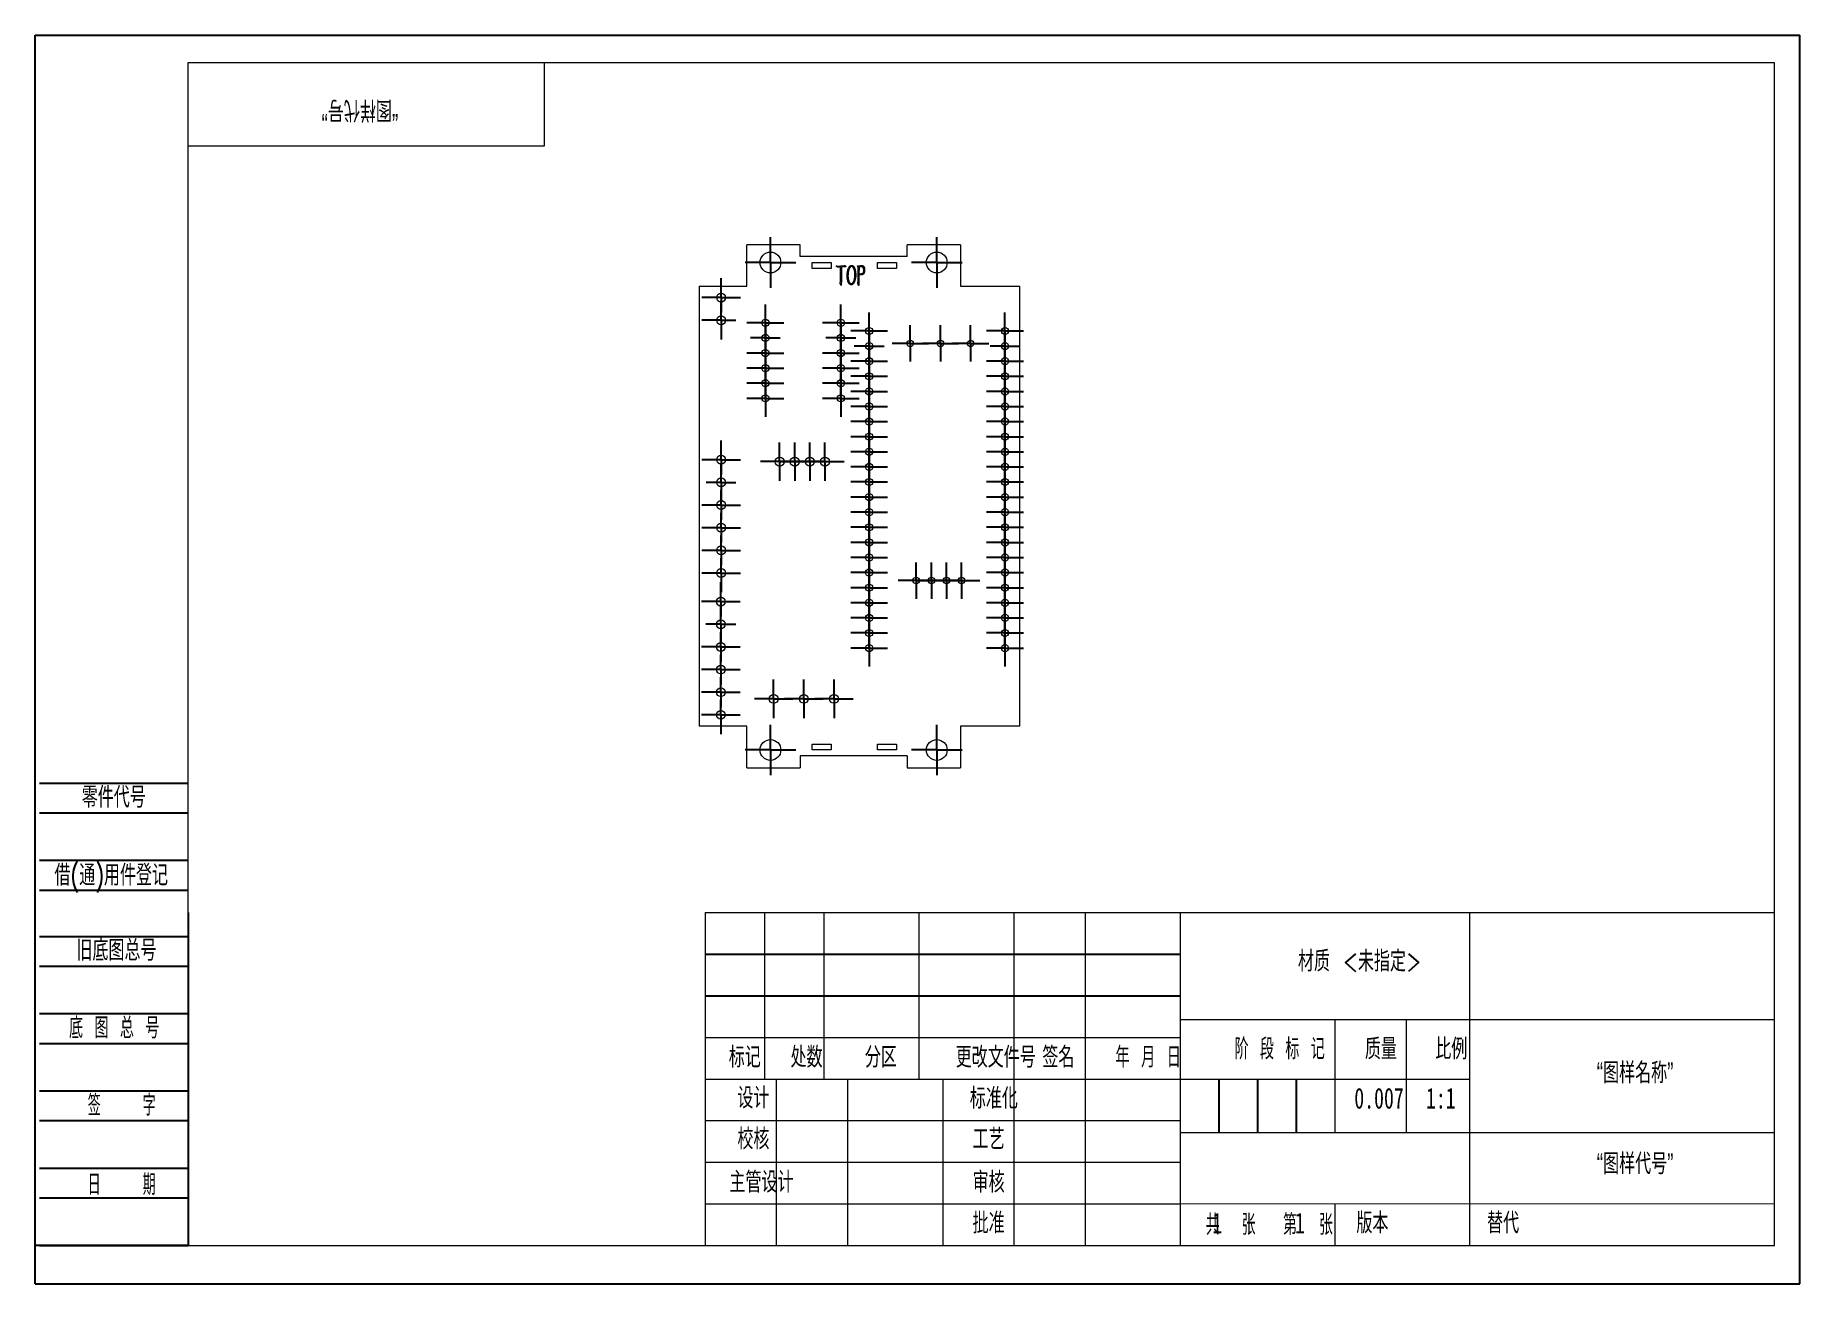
# Model space of a CAD drawing. Header units: millimetres. Extents: x 0 to 297, y 0 to 210.
import ezdxf

# ---------------------------------------------------------------- set-up
doc = ezdxf.new("R2010")
doc.units = ezdxf.units.MM
doc.layers.add('图框', color=7, linetype='Continuous')
doc.layers.add('粗实线层', color=7, linetype='Continuous', lineweight=15)
doc.styles.add('SLDTEXTSTYLE0', font='TXT', dxfattribs={"width": 0.7, "bigfont": 'bigfont'})
doc.styles.add('SLDTEXTSTYLE1', font='TXT', dxfattribs={"width": 0.6, "bigfont": 'bigfont'})
doc.styles.add('SLDTEXTSTYLE2', font='TXT', dxfattribs={"width": 0.614286, "bigfont": 'bigfont'})
doc.styles.add('SLDTEXTSTYLE3', font='TXT', dxfattribs={"width": 0.62, "bigfont": 'bigfont'})
doc.styles.add('SLDTEXTSTYLE4', font='TXT', dxfattribs={"width": 0.566667, "bigfont": 'bigfont'})
doc.styles.add('SLDTEXTSTYLE5', font='TXT', dxfattribs={"width": 0.7})

# ---------------------------------------------------------------- blocks, each defined once
blk = doc.blocks.new('SW_CENTERMARKSYMBOL_0')
at = {"layer": '图框', "color": 0}
for p, q in [((0, 2.5), (0, 4.25)), ((-2.5, 0), (-4.25, 0)), ((0, 0), (-2.5, 0)), ((0, 0), (0, 2.5)), ((0, 0), (0, -2.5)), ((0, 0), (2.5, 0)), ((2.5, 0), (4.25, 0)), ((0, -2.5), (0, -4.25))]:
    blk.add_line(p, q, dxfattribs=at)
blk = doc.blocks.new('SW_CENTERMARKSYMBOL_1')
at = {"layer": '图框', "color": 0}
for p, q in [((0, 2.5), (0, 4.25)), ((-2.5, 0), (-4.25, 0)), ((0, 0), (-2.5, 0)), ((0, 0), (0, 2.5)), ((0, 0), (0, -2.5)), ((0, 0), (2.5, 0)), ((2.5, 0), (4.25, 0)), ((0, -2.5), (0, -4.25))]:
    blk.add_line(p, q, dxfattribs=at)
blk = doc.blocks.new('SW_CENTERMARKSYMBOL_2')
at = {"layer": '图框', "color": 0}
for p, q in [((0, 2.5), (0, 4.25)), ((-2.5, 0), (-4.25, 0)), ((0, 0), (-2.5, 0)), ((0, 0), (0, 2.5)), ((0, 0), (0, -2.5)), ((0, 0), (2.5, 0)), ((2.5, 0), (4.25, 0)), ((0, -2.5), (0, -4.25))]:
    blk.add_line(p, q, dxfattribs=at)
blk = doc.blocks.new('SW_CENTERMARKSYMBOL_3')
at = {"layer": '图框', "color": 0}
for p, q in [((0, 2.5), (0, 4.25)), ((-2.5, 0), (-4.25, 0)), ((0, 0), (-2.5, 0)), ((0, 0), (0, 2.5)), ((0, 0), (0, -2.5)), ((0, 0), (2.5, 0)), ((2.5, 0), (4.25, 0)), ((0, -2.5), (0, -4.25))]:
    blk.add_line(p, q, dxfattribs=at)
blk = doc.blocks.new('SW_CENTERMARKSYMBOL_4')
at = {"layer": '图框', "color": 0}
for p, q in [((0, 5.04), (0, 5.64)), ((0, 2.54), (0, 5.04)), ((0, 2.5), (0, 3.1)), ((-2.5, 2.54), (-3.1, 2.54)), ((0, 2.54), (-2.5, 2.54)), ((0, 0), (-2.5, 0)), ((0, 2.54), (0, 0.04)), ((0, 2.54), (2.5, 2.54)), ((0, 0), (0, 2.5)), ((0, 0), (0, -2.5)), ((0, 0), (2.5, 0)), ((2.5, 2.54), (3.1, 2.54)), ((-2.5, -2.54), (-3.1, -2.54)), ((0, -2.54), (-2.5, -2.54)), ((0, -2.54), (0, -0.04)), ((0, -2.5), (0, -3.1)), ((0, -2.54), (0, -5.04)), ((0, -2.54), (2.5, -2.54)), ((0, -5.08), (0, -2.58)), ((2.5, -2.54), (3.1, -2.54)), ((-2.5, -5.08), (-3.1, -5.08)), ((0, -5.08), (-2.5, -5.08)), ((0, -5.08), (0, -7.58)), ((0, -5.08), (2.5, -5.08)), ((0, -7.62), (0, -5.12)), ((2.5, -5.08), (3.1, -5.08)), ((-2.5, -7.62), (-3.1, -7.62)), ((0, -7.62), (-2.5, -7.62)), ((0, -7.62), (0, -10.12)), ((0, -7.62), (2.5, -7.62)), ((0, -10.16), (0, -7.66)), ((2.5, -7.62), (3.1, -7.62)), ((-2.5, -10.16), (-3.1, -10.16)), ((0, -10.16), (-2.5, -10.16)), ((0, -10.16), (0, -12.66)), ((0, -10.16), (2.5, -10.16)), ((0, -12.7), (0, -10.2)), ((2.5, -10.16), (3.1, -10.16)), ((-2.5, -12.7), (-3.1, -12.7)), ((0, -12.7), (-2.5, -12.7)), ((0, -12.7), (0, -15.2)), ((0, -12.7), (2.5, -12.7)), ((0, -15.24), (0, -12.74)), ((2.5, -12.7), (3.1, -12.7)), ((-2.5, -15.24), (-3.1, -15.24)), ((-2.5, -17.78), (-3.1, -17.78)), ((0, -15.24), (-2.5, -15.24)), ((0, -17.78), (-2.5, -17.78)), ((0, -15.24), (0, -17.74)), ((0, -15.24), (2.5, -15.24)), ((0, -17.78), (0, -15.28)), ((0, -17.78), (0, -20.28)), ((0, -17.78), (2.5, -17.78)), ((0, -20.32), (0, -17.82)), ((2.5, -15.24), (3.1, -15.24)), ((2.5, -17.78), (3.1, -17.78)), ((-2.5, -20.32), (-3.1, -20.32)), ((0, -20.32), (-2.5, -20.32)), ((0, -20.32), (0, -22.82)), ((0, -20.32), (2.5, -20.32)), ((0, -22.86), (0, -20.36)), ((2.5, -20.32), (3.1, -20.32)), ((-2.5, -22.86), (-3.1, -22.86)), ((0, -22.86), (-2.5, -22.86)), ((0, -22.86), (0, -25.36)), ((0, -22.86), (2.5, -22.86)), ((0, -25.4), (0, -22.9)), ((2.5, -22.86), (3.1, -22.86)), ((-2.5, -25.4), (-3.1, -25.4)), ((0, -25.4), (-2.5, -25.4)), ((0, -25.4), (0, -27.9)), ((0, -25.4), (2.5, -25.4)), ((0, -27.94), (0, -25.44)), ((2.5, -25.4), (3.1, -25.4)), ((-2.5, -27.94), (-3.1, -27.94)), ((0, -27.94), (-2.5, -27.94)), ((0, -27.94), (0, -30.44)), ((0, -27.94), (2.5, -27.94)), ((0, -30.48), (0, -27.98)), ((2.5, -27.94), (3.1, -27.94)), ((-2.5, -30.48), (-3.1, -30.48)), ((0, -30.48), (-2.5, -30.48)), ((0, -30.48), (0, -32.98)), ((0, -30.48), (2.5, -30.48)), ((0, -33.02), (0, -30.52)), ((2.5, -30.48), (3.1, -30.48)), ((-2.5, -33.02), (-3.1, -33.02)), ((-2.5, -35.56), (-3.1, -35.56)), ((0, -33.02), (-2.5, -33.02)), ((0, -35.56), (-2.5, -35.56)), ((0, -33.02), (0, -35.52)), ((0, -33.02), (2.5, -33.02)), ((0, -35.56), (0, -33.06)), ((0, -35.56), (0, -38.06)), ((0, -35.56), (2.5, -35.56)), ((0, -38.1), (0, -35.6)), ((2.5, -33.02), (3.1, -33.02)), ((2.5, -35.56), (3.1, -35.56)), ((-2.5, -38.1), (-3.1, -38.1)), ((0, -38.1), (-2.5, -38.1)), ((0, -38.1), (0, -40.6)), ((0, -38.1), (2.5, -38.1)), ((0, -40.64), (0, -38.14)), ((2.5, -38.1), (3.1, -38.1)), ((-2.5, -40.64), (-3.1, -40.64)), ((0, -40.64), (-2.5, -40.64)), ((0, -40.64), (0, -43.14)), ((0, -40.64), (2.5, -40.64)), ((0, -43.18), (0, -40.68)), ((2.5, -40.64), (3.1, -40.64)), ((-2.5, -43.18), (-3.1, -43.18)), ((0, -43.18), (-2.5, -43.18)), ((0, -43.18), (0, -45.68)), ((0, -43.18), (2.5, -43.18)), ((0, -45.72), (0, -43.22)), ((2.5, -43.18), (3.1, -43.18)), ((-2.5, -45.72), (-3.1, -45.72)), ((0, -45.72), (-2.5, -45.72)), ((0, -45.72), (0, -48.22)), ((0, -45.72), (2.5, -45.72)), ((0, -48.26), (0, -45.76)), ((2.5, -45.72), (3.1, -45.72)), ((-2.5, -48.26), (-3.1, -48.26)), ((0, -48.26), (-2.5, -48.26)), ((0, -48.26), (0, -50.76)), ((0, -48.26), (2.5, -48.26)), ((0, -50.8), (0, -48.3)), ((2.5, -48.26), (3.1, -48.26)), ((-2.5, -50.8), (-3.1, -50.8)), ((0, -50.8), (-2.5, -50.8)), ((0, -50.8), (0, -53.3)), ((0, -50.8), (2.5, -50.8)), ((0, -53.3), (0, -53.9)), ((2.5, -50.8), (3.1, -50.8))]:
    blk.add_line(p, q, dxfattribs=at)
blk = doc.blocks.new('SW_CENTERMARKSYMBOL_5')
at = {"layer": '图框', "color": 0}
for p, q in [((0, 5.04), (0, 5.64)), ((0, 2.54), (0, 5.04)), ((0, 2.5), (0, 3.1)), ((-2.5, 2.54), (-3.1, 2.54)), ((0, 2.54), (-2.5, 2.54)), ((0, 0), (-2.5, 0)), ((0, 2.54), (0, 0.04)), ((0, 2.54), (2.5, 2.54)), ((0, 0), (0, 2.5)), ((0, 0), (0, -2.5)), ((0, 0), (2.5, 0)), ((2.5, 2.54), (3.1, 2.54)), ((-2.5, -2.54), (-3.1, -2.54)), ((0, -2.54), (-2.5, -2.54)), ((0, -2.54), (0, -0.04)), ((0, -2.5), (0, -3.1)), ((0, -2.54), (0, -5.04)), ((0, -2.54), (2.5, -2.54)), ((0, -5.08), (0, -2.58)), ((2.5, -2.54), (3.1, -2.54)), ((-2.5, -5.08), (-3.1, -5.08)), ((0, -5.08), (-2.5, -5.08)), ((0, -5.08), (0, -7.58)), ((0, -5.08), (2.5, -5.08)), ((0, -7.62), (0, -5.12)), ((2.5, -5.08), (3.1, -5.08)), ((-2.5, -7.62), (-3.1, -7.62)), ((0, -7.62), (-2.5, -7.62)), ((0, -7.62), (0, -10.12)), ((0, -7.62), (2.5, -7.62)), ((0, -10.16), (0, -7.66)), ((2.5, -7.62), (3.1, -7.62)), ((-2.5, -10.16), (-3.1, -10.16)), ((0, -10.16), (-2.5, -10.16)), ((0, -10.16), (0, -12.66)), ((0, -10.16), (2.5, -10.16)), ((0, -12.7), (0, -10.2)), ((2.5, -10.16), (3.1, -10.16)), ((-2.5, -12.7), (-3.1, -12.7)), ((0, -12.7), (-2.5, -12.7)), ((0, -12.7), (0, -15.2)), ((0, -12.7), (2.5, -12.7)), ((0, -15.24), (0, -12.74)), ((2.5, -12.7), (3.1, -12.7)), ((-2.5, -15.24), (-3.1, -15.24)), ((-2.5, -17.78), (-3.1, -17.78)), ((0, -15.24), (-2.5, -15.24)), ((0, -17.78), (-2.5, -17.78)), ((0, -15.24), (0, -17.74)), ((0, -15.24), (2.5, -15.24)), ((0, -17.78), (0, -15.28)), ((0, -17.78), (0, -20.28)), ((0, -17.78), (2.5, -17.78)), ((0, -20.32), (0, -17.82)), ((2.5, -15.24), (3.1, -15.24)), ((2.5, -17.78), (3.1, -17.78)), ((-2.5, -20.32), (-3.1, -20.32)), ((0, -20.32), (-2.5, -20.32)), ((0, -20.32), (0, -22.82)), ((0, -20.32), (2.5, -20.32)), ((0, -22.86), (0, -20.36)), ((2.5, -20.32), (3.1, -20.32)), ((-2.5, -22.86), (-3.1, -22.86)), ((0, -22.86), (-2.5, -22.86)), ((0, -22.86), (0, -25.36)), ((0, -22.86), (2.5, -22.86)), ((0, -25.4), (0, -22.9)), ((2.5, -22.86), (3.1, -22.86)), ((-2.5, -25.4), (-3.1, -25.4)), ((0, -25.4), (-2.5, -25.4)), ((0, -25.4), (0, -27.9)), ((0, -25.4), (2.5, -25.4)), ((0, -27.94), (0, -25.44)), ((2.5, -25.4), (3.1, -25.4)), ((-2.5, -27.94), (-3.1, -27.94)), ((0, -27.94), (-2.5, -27.94)), ((0, -27.94), (0, -30.44)), ((0, -27.94), (2.5, -27.94)), ((0, -30.48), (0, -27.98)), ((2.5, -27.94), (3.1, -27.94)), ((-2.5, -30.48), (-3.1, -30.48)), ((0, -30.48), (-2.5, -30.48)), ((0, -30.48), (0, -32.98)), ((0, -30.48), (2.5, -30.48)), ((0, -33.02), (0, -30.52)), ((2.5, -30.48), (3.1, -30.48)), ((-2.5, -33.02), (-3.1, -33.02)), ((-2.5, -35.56), (-3.1, -35.56)), ((0, -33.02), (-2.5, -33.02)), ((0, -35.56), (-2.5, -35.56)), ((0, -33.02), (0, -35.52)), ((0, -33.02), (2.5, -33.02)), ((0, -35.56), (0, -33.06)), ((0, -35.56), (0, -38.06)), ((0, -35.56), (2.5, -35.56)), ((0, -38.1), (0, -35.6)), ((2.5, -33.02), (3.1, -33.02)), ((2.5, -35.56), (3.1, -35.56)), ((-2.5, -38.1), (-3.1, -38.1)), ((0, -38.1), (-2.5, -38.1)), ((0, -38.1), (0, -40.6)), ((0, -38.1), (2.5, -38.1)), ((0, -40.64), (0, -38.14)), ((2.5, -38.1), (3.1, -38.1)), ((-2.5, -40.64), (-3.1, -40.64)), ((0, -40.64), (-2.5, -40.64)), ((0, -40.64), (0, -43.14)), ((0, -40.64), (2.5, -40.64)), ((0, -43.18), (0, -40.68)), ((2.5, -40.64), (3.1, -40.64)), ((-2.5, -43.18), (-3.1, -43.18)), ((0, -43.18), (-2.5, -43.18)), ((0, -43.18), (0, -45.68)), ((0, -43.18), (2.5, -43.18)), ((0, -45.72), (0, -43.22)), ((2.5, -43.18), (3.1, -43.18)), ((-2.5, -45.72), (-3.1, -45.72)), ((0, -45.72), (-2.5, -45.72)), ((0, -45.72), (0, -48.22)), ((0, -45.72), (2.5, -45.72)), ((0, -48.26), (0, -45.76)), ((2.5, -45.72), (3.1, -45.72)), ((-2.5, -48.26), (-3.1, -48.26)), ((0, -48.26), (-2.5, -48.26)), ((0, -48.26), (0, -50.76)), ((0, -48.26), (2.5, -48.26)), ((0, -50.8), (0, -48.3)), ((2.5, -48.26), (3.1, -48.26)), ((-2.5, -50.8), (-3.1, -50.8)), ((0, -50.8), (-2.5, -50.8)), ((0, -50.8), (0, -53.3)), ((0, -50.8), (2.5, -50.8)), ((0, -53.3), (0, -53.9)), ((2.5, -50.8), (3.1, -50.8))]:
    blk.add_line(p, q, dxfattribs=at)
blk = doc.blocks.new('SW_CENTERMARKSYMBOL_6')
at = {"layer": '图框', "color": 0}
for p, q in [((0, 6.31), (0, 7.06)), ((0, 3.81), (0, 6.31)), ((-2.5, 3.81), (-3.25, 3.81)), ((0, 3.81), (-2.5, 3.81)), ((0, 3.81), (0, 1.31)), ((0, 3.81), (2.5, 3.81)), ((0, 2.5), (0, 3.25)), ((2.5, 3.81), (3.25, 3.81)), ((0, 0), (-2.5, 0)), ((0, 0), (0, 2.5)), ((0, 0), (0, -2.5)), ((0, 0), (2.5, 0)), ((0, -3.81), (0, -1.31)), ((0, -2.5), (0, -3.25)), ((-2.5, -3.81), (-3.25, -3.81)), ((0, -3.81), (-2.5, -3.81)), ((0, -3.81), (0, -6.31)), ((0, -3.81), (2.5, -3.81)), ((0, -7.62), (0, -5.12)), ((2.5, -3.81), (3.25, -3.81)), ((-2.5, -7.62), (-3.25, -7.62)), ((0, -7.62), (-2.5, -7.62)), ((0, -7.62), (0, -10.12)), ((0, -7.62), (2.5, -7.62)), ((2.5, -7.62), (3.25, -7.62)), ((-2.5, -11.43), (-3.25, -11.43)), ((0, -11.43), (-2.5, -11.43)), ((0, -11.43), (0, -8.93)), ((0, -11.43), (0, -13.93)), ((0, -11.43), (2.5, -11.43)), ((2.5, -11.43), (3.25, -11.43)), ((0, -15.24), (0, -12.74)), ((-2.5, -15.24), (-3.25, -15.24)), ((0, -15.24), (-2.5, -15.24)), ((0, -15.24), (0, -17.74)), ((0, -15.24), (2.5, -15.24)), ((0, -17.74), (0, -18.49)), ((2.5, -15.24), (3.25, -15.24))]:
    blk.add_line(p, q, dxfattribs=at)
blk = doc.blocks.new('SW_CENTERMARKSYMBOL_7')
at = {"layer": '图框', "color": 0}
for p, q in [((0, 6.31), (0, 7.06)), ((0, 3.81), (0, 6.31)), ((-2.5, 3.81), (-3.25, 3.81)), ((0, 3.81), (-2.5, 3.81)), ((0, 3.81), (0, 1.31)), ((0, 3.81), (2.5, 3.81)), ((0, 2.5), (0, 3.25)), ((2.5, 3.81), (3.25, 3.81)), ((0, 0), (-2.5, 0)), ((0, 0), (0, 2.5)), ((0, 0), (0, -2.5)), ((0, 0), (2.5, 0)), ((0, -3.81), (0, -1.31)), ((0, -2.5), (0, -3.25)), ((-2.5, -3.81), (-3.25, -3.81)), ((0, -3.81), (-2.5, -3.81)), ((0, -3.81), (0, -6.31)), ((0, -3.81), (2.5, -3.81)), ((0, -7.62), (0, -5.12)), ((2.5, -3.81), (3.25, -3.81)), ((-2.5, -7.62), (-3.25, -7.62)), ((0, -7.62), (-2.5, -7.62)), ((0, -7.62), (0, -10.12)), ((0, -7.62), (2.5, -7.62)), ((2.5, -7.62), (3.25, -7.62)), ((-2.5, -11.43), (-3.25, -11.43)), ((0, -11.43), (-2.5, -11.43)), ((0, -11.43), (0, -8.93)), ((0, -11.43), (0, -13.93)), ((0, -11.43), (2.5, -11.43)), ((2.5, -11.43), (3.25, -11.43)), ((0, -15.24), (0, -12.74)), ((-2.5, -15.24), (-3.25, -15.24)), ((0, -15.24), (-2.5, -15.24)), ((0, -15.24), (0, -17.74)), ((0, -15.24), (2.5, -15.24)), ((0, -17.74), (0, -18.49)), ((2.5, -15.24), (3.25, -15.24))]:
    blk.add_line(p, q, dxfattribs=at)
blk = doc.blocks.new('SW_CENTERMARKSYMBOL_8')
at = {"layer": '图框', "color": 0}
for p, q in [((0, 6.31), (0, 7.06)), ((0, 3.81), (0, 6.31)), ((-2.5, 3.81), (-3.25, 3.81)), ((0, 3.81), (-2.5, 3.81)), ((0, 3.81), (0, 1.31)), ((0, 3.81), (2.5, 3.81)), ((0, 2.5), (0, 3.25)), ((2.5, 3.81), (3.25, 3.81)), ((-2.5, 0), (-3.25, 0)), ((0, 0), (-2.5, 0)), ((0, 0), (0, 2.5)), ((0, 0), (0, -2.5)), ((0, 0), (2.5, 0)), ((0, -2.5), (0, -3.25))]:
    blk.add_line(p, q, dxfattribs=at)
blk = doc.blocks.new('SW_CENTERMARKSYMBOL_9')
at = {"layer": '图框', "color": 0}
for p, q in [((0, 5.04), (0, 5.64)), ((0, 2.54), (0, 5.04)), ((0, 2.5), (0, 3.1)), ((-2.5, 2.54), (-3.1, 2.54)), ((0, 2.54), (-2.5, 2.54)), ((0, 0), (-2.5, 0)), ((0, 2.54), (0, 0.04)), ((0, 2.54), (2.5, 2.54)), ((0, 0), (0, 2.5)), ((0, 0), (0, -2.5)), ((0, 0), (2.5, 0)), ((2.5, 2.54), (3.1, 2.54)), ((-2.5, -2.54), (-3.1, -2.54)), ((0, -2.54), (-2.5, -2.54)), ((0, -2.54), (0, -0.04)), ((0, -2.5), (0, -3.1)), ((0, -2.54), (0, -5.04)), ((0, -2.54), (2.5, -2.54)), ((0, -5.08), (0, -2.58)), ((2.5, -2.54), (3.1, -2.54)), ((-2.5, -5.08), (-3.1, -5.08)), ((0, -5.08), (-2.5, -5.08)), ((0, -5.08), (0, -7.58)), ((0, -5.08), (2.5, -5.08)), ((0, -7.62), (0, -5.12)), ((2.5, -5.08), (3.1, -5.08)), ((-2.5, -7.62), (-3.1, -7.62)), ((0, -7.62), (-2.5, -7.62)), ((0, -7.62), (0, -10.12)), ((0, -7.62), (2.5, -7.62)), ((0, -10.16), (0, -7.66)), ((2.5, -7.62), (3.1, -7.62)), ((-2.5, -10.16), (-3.1, -10.16)), ((0, -10.16), (-2.5, -10.16)), ((0, -10.16), (0, -12.66)), ((0, -10.16), (2.5, -10.16)), ((2.5, -10.16), (3.1, -10.16)), ((0, -12.66), (0, -13.26))]:
    blk.add_line(p, q, dxfattribs=at)
blk = doc.blocks.new('SW_CENTERMARKSYMBOL_10')
at = {"layer": '图框', "color": 0}
for p, q in [((0, 5.04), (0, 5.64)), ((0, 2.54), (0, 5.04)), ((0, 2.5), (0, 3.1)), ((-2.5, 2.54), (-3.1, 2.54)), ((0, 2.54), (-2.5, 2.54)), ((0, 0), (-2.5, 0)), ((0, 2.54), (0, 0.04)), ((0, 2.54), (2.5, 2.54)), ((0, 0), (0, 2.5)), ((0, 0), (0, -2.5)), ((0, 0), (2.5, 0)), ((2.5, 2.54), (3.1, 2.54)), ((-2.5, -2.54), (-3.1, -2.54)), ((0, -2.54), (-2.5, -2.54)), ((0, -2.54), (0, -0.04)), ((0, -2.5), (0, -3.1)), ((0, -2.54), (0, -5.04)), ((0, -2.54), (2.5, -2.54)), ((0, -5.08), (0, -2.58)), ((2.5, -2.54), (3.1, -2.54)), ((-2.5, -5.08), (-3.1, -5.08)), ((0, -5.08), (-2.5, -5.08)), ((0, -5.08), (0, -7.58)), ((0, -5.08), (2.5, -5.08)), ((0, -7.62), (0, -5.12)), ((2.5, -5.08), (3.1, -5.08)), ((-2.5, -7.62), (-3.1, -7.62)), ((0, -7.62), (-2.5, -7.62)), ((0, -7.62), (0, -10.12)), ((0, -7.62), (2.5, -7.62)), ((0, -10.16), (0, -7.66)), ((2.5, -7.62), (3.1, -7.62)), ((-2.5, -10.16), (-3.1, -10.16)), ((0, -10.16), (-2.5, -10.16)), ((0, -10.16), (0, -12.66)), ((0, -10.16), (2.5, -10.16)), ((2.5, -10.16), (3.1, -10.16)), ((0, -12.66), (0, -13.26))]:
    blk.add_line(p, q, dxfattribs=at)
blk = doc.blocks.new('SW_CENTERMARKSYMBOL_11')
at = {"layer": '图框', "color": 0}
for p, q in [((0, 2.5), (0, 3.05)), ((-2.5, 0), (-3.05, 0)), ((0, 0), (-2.5, 0)), ((0, 0), (0, 2.5)), ((0, 0), (0, -2.5)), ((0, 0), (2.5, 0)), ((2.5, 0), (3.05, 0)), ((0, -2.5), (0, -3.05))]:
    blk.add_line(p, q, dxfattribs=at)
blk = doc.blocks.new('SW_CENTERMARKSYMBOL_12')
at = {"layer": '图框', "color": 0}
for p, q in [((0, 2.5), (0, 3.05)), ((-2.5, 0), (-3.05, 0)), ((0, 0), (-2.5, 0)), ((0, 0), (0, 2.5)), ((0, 0), (0, -2.5)), ((0, 0), (2.5, 0)), ((2.5, 0), (3.05, 0)), ((0, -2.5), (0, -3.05))]:
    blk.add_line(p, q, dxfattribs=at)
blk = doc.blocks.new('SW_CENTERMARKSYMBOL_13')
at = {"layer": '图框', "color": 0}
for p, q in [((0, 2.5), (0, 3.05)), ((-2.5, 0), (-3.05, 0)), ((0, 0), (-2.5, 0)), ((0, 0), (0, 2.5)), ((0, 0), (0, -2.5)), ((0, 0), (2.5, 0)), ((2.5, 0), (3.05, 0)), ((0, -2.5), (0, -3.05))]:
    blk.add_line(p, q, dxfattribs=at)
blk = doc.blocks.new('SW_CENTERMARKSYMBOL_14')
at = {"layer": '图框', "color": 0}
for p, q in [((0, 2.5), (0, 3.05)), ((-2.5, 0), (-3.05, 0)), ((0, 0), (-2.5, 0)), ((0, 0), (0, 2.5)), ((0, 0), (0, -2.5)), ((0, 0), (2.5, 0)), ((2.5, 0), (3.05, 0)), ((0, -2.5), (0, -3.05))]:
    blk.add_line(p, q, dxfattribs=at)
blk = doc.blocks.new('SW_CENTERMARKSYMBOL_15')
at = {"layer": '图框', "color": 0}
for p, q in [((0, 2.5), (0, 3.05)), ((-2.5, 0), (-3.05, 0)), ((0, 0), (-2.5, 0)), ((0, 0), (0, 2.5)), ((0, 0), (0, -2.5)), ((0, 0), (2.5, 0)), ((2.5, 0), (3.05, 0)), ((0, -2.5), (0, -3.05))]:
    blk.add_line(p, q, dxfattribs=at)
blk = doc.blocks.new('SW_CENTERMARKSYMBOL_16')
at = {"layer": '图框', "color": 0}
for p, q in [((0, 2.5), (0, 3.05)), ((-2.5, 0), (-3.05, 0)), ((0, 0), (-2.5, 0)), ((0, 0), (0, 2.5)), ((0, 0), (0, -2.5)), ((0, 0), (2.5, 0)), ((2.5, 0), (3.05, 0)), ((0, -2.5), (0, -3.05))]:
    blk.add_line(p, q, dxfattribs=at)
blk = doc.blocks.new('SW_CENTERMARKSYMBOL_17')
at = {"layer": '图框', "color": 0}
for p, q in [((0, 2.5), (0, 3.05)), ((-2.5, 0), (-3.05, 0)), ((0, 0), (-2.5, 0)), ((0, 0), (0, 2.5)), ((0, 0), (0, -2.5)), ((0, 0), (2.5, 0)), ((2.5, 0), (3.05, 0)), ((0, -2.5), (0, -3.05))]:
    blk.add_line(p, q, dxfattribs=at)
blk = doc.blocks.new('SW_CENTERMARKSYMBOL_18')
at = {"layer": '图框', "color": 0}
for p, q in [((0, 2.5), (0, 3.25)), ((-2.5, 0), (-3.25, 0)), ((0, 0), (-2.5, 0)), ((0, 0), (0, 2.5)), ((0, 0), (0, -2.5)), ((0, 0), (2.5, 0)), ((2.5, 0), (3.25, 0)), ((0, -2.5), (0, -3.25))]:
    blk.add_line(p, q, dxfattribs=at)
blk = doc.blocks.new('SW_CENTERMARKSYMBOL_19')
at = {"layer": '图框', "color": 0}
for p, q in [((0, 2.5), (0, 3.25)), ((-2.5, 0), (-3.25, 0)), ((0, 0), (-2.5, 0)), ((0, 0), (0, 2.5)), ((0, 0), (0, -2.5)), ((0, 0), (2.5, 0)), ((2.5, 0), (3.25, 0)), ((0, -2.5), (0, -3.25))]:
    blk.add_line(p, q, dxfattribs=at)
blk = doc.blocks.new('SW_CENTERMARKSYMBOL_20')
at = {"layer": '图框', "color": 0}
for p, q in [((0, 2.5), (0, 3.25)), ((-2.5, 0), (-3.25, 0)), ((0, 0), (-2.5, 0)), ((0, 0), (0, 2.5)), ((0, 0), (0, -2.5)), ((0, 0), (2.5, 0)), ((2.5, 0), (3.25, 0)), ((0, -2.5), (0, -3.25))]:
    blk.add_line(p, q, dxfattribs=at)
blk = doc.blocks.new('SW_CENTERMARKSYMBOL_21')
at = {"layer": '图框', "color": 0}
for p, q in [((0, 2.5), (0, 3.25)), ((-2.5, 0), (-3.25, 0)), ((0, 0), (-2.5, 0)), ((0, 0), (0, 2.5)), ((0, 0), (0, -2.5)), ((0, 0), (2.5, 0)), ((2.5, 0), (3.25, 0)), ((0, -2.5), (0, -3.25))]:
    blk.add_line(p, q, dxfattribs=at)
blk = doc.blocks.new('SW_CENTERMARKSYMBOL_22')
at = {"layer": '图框', "color": 0}
for p, q in [((0, 2.5), (0, 3.25)), ((-2.5, 0), (-3.25, 0)), ((0, 0), (-2.5, 0)), ((0, 0), (0, 2.5)), ((0, 0), (0, -2.5)), ((0, 0), (2.5, 0)), ((2.5, 0), (3.25, 0)), ((0, -2.5), (0, -3.25))]:
    blk.add_line(p, q, dxfattribs=at)
blk = doc.blocks.new('SW_CENTERMARKSYMBOL_23')
at = {"layer": '图框', "color": 0}
for p, q in [((0, 2.5), (0, 3.25)), ((-2.5, 0), (-3.25, 0)), ((0, 0), (-2.5, 0)), ((0, 0), (0, 2.5)), ((0, 0), (0, -2.5)), ((0, 0), (2.5, 0)), ((2.5, 0), (3.25, 0)), ((0, -2.5), (0, -3.25))]:
    blk.add_line(p, q, dxfattribs=at)
blk = doc.blocks.new('SW_CENTERMARKSYMBOL_24')
at = {"layer": '图框', "color": 0}
for p, q in [((0, 2.5), (0, 3.25)), ((-2.5, 0), (-3.25, 0)), ((0, 0), (-2.5, 0)), ((0, 0), (0, 2.5)), ((0, 0), (0, -2.5)), ((0, 0), (2.5, 0)), ((2.5, 0), (3.25, 0)), ((0, -2.5), (0, -3.25))]:
    blk.add_line(p, q, dxfattribs=at)

msp = doc.modelspace()

# ---------------------------------------------------------------- linework, layer by layer
at = {"color": 7, "linetype": 'Continuous', "lineweight": 15}
for p, q in [((119.74, 167.78), (119.74, 174.78)), ((128.74, 174.78), (119.74, 174.78)), ((128.74, 172.78), (128.74, 174.78)), ((146.74, 172.78), (128.74, 172.78)), ((146.74, 172.78), (146.74, 174.78)), ((155.74, 174.78), (146.74, 174.78)), ((155.74, 174.78), (155.74, 167.78)), ((130.74, 170.78), (130.74, 171.78)), ((130.74, 171.78), (133.94, 171.78)), ((133.94, 170.78), (130.74, 170.78)), ((133.94, 171.78), (133.94, 170.78)), ((135.03, 170.98), (134.86, 171.13)), ((134.99, 171.19), (135.07, 171.19)), ((135.13, 171), (135.03, 170.98)), ((135.18, 171.19), (135.28, 171.19)), ((135.28, 171.19), (135.55, 171.2)), ((135.55, 171.2), (135.76, 171.21)), ((135.55, 168.96), (135.55, 171.03)), ((135.71, 171.04), (135.69, 171.03)), ((135.69, 171.03), (135.69, 168.61)), ((136.24, 171.04), (135.86, 171.04)), ((136.13, 171.26), (136.24, 171.3)), ((136.24, 171.3), (136.38, 171.11)), ((136.35, 171.04), (136.24, 171.04)), ((138.46, 171.21), (138.51, 171.21)), ((138.5, 168.9), (138.51, 170.98)), ((138.51, 171.21), (138.68, 171.2)), ((138.64, 169.68), (138.63, 168.34)), ((138.65, 171.01), (138.64, 169.86)), ((138.64, 169.86), (138.98, 169.9)), ((138.9, 169.72), (138.64, 169.68)), ((138.86, 171.06), (138.65, 171.01)), ((139.1, 169.73), (138.9, 169.72)), ((141.74, 171.78), (144.94, 171.78)), ((141.74, 170.78), (141.74, 171.78)), ((144.94, 170.78), (141.74, 170.78)), ((144.94, 171.78), (144.94, 170.78)), ((111.74, 167.78), (111.74, 93.78)), ((111.74, 167.78), (119.74, 167.78)), ((135.57, 168.06), (135.5, 168.25)), ((135.69, 168.61), (135.66, 168.11)), ((138.52, 168.01), (138.46, 168.19)), ((138.55, 167.95), (138.52, 168.01)), ((155.74, 167.78), (165.74, 167.78)), ((165.74, 93.78), (165.74, 167.78)), ((119.74, 93.78), (111.74, 93.78)), ((119.74, 86.78), (119.74, 93.78)), ((165.74, 93.78), (155.74, 93.78)), ((155.74, 93.78), (155.74, 86.78)), ((130.74, 89.78), (130.74, 90.78)), ((130.74, 90.78), (133.94, 90.78)), ((133.94, 89.78), (130.74, 89.78)), ((133.94, 90.78), (133.94, 89.78)), ((141.74, 89.78), (141.74, 90.78)), ((141.74, 90.78), (144.94, 90.78)), ((144.94, 89.78), (141.74, 89.78)), ((144.94, 90.78), (144.94, 89.78)), ((119.74, 86.78), (128.74, 86.78)), ((146.74, 88.78), (128.74, 88.78)), ((128.74, 88.78), (128.74, 86.78)), ((146.74, 88.78), (146.74, 86.78)), ((146.74, 86.78), (155.74, 86.78))]:
    msp.add_line(p, q, dxfattribs=at)
for centre, radius in [((123.74, 171.78), 1.75), ((151.74, 171.78), 1.75), ((115.44, 165.88), 0.75), ((115.44, 162.07), 0.75), ((122.89, 161.63), 0.6), ((135.59, 161.63), 0.6), ((140.36, 160.26), 0.6), ((163.22, 160.26), 0.6), ((122.89, 159.09), 0.6), ((135.59, 159.09), 0.6), ((140.36, 157.72), 0.6), ((147.28, 158.18), 0.55), ((152.36, 158.18), 0.55), ((157.44, 158.18), 0.55), ((163.22, 157.72), 0.6), ((122.89, 156.55), 0.6), ((122.89, 154.01), 0.6), ((135.59, 156.55), 0.6), ((135.59, 154.01), 0.6), ((140.36, 155.18), 0.6), ((163.22, 155.18), 0.6), ((122.89, 151.47), 0.6), ((135.59, 151.47), 0.6), ((140.36, 152.64), 0.6), ((163.22, 152.64), 0.6), ((122.89, 148.93), 0.6), ((135.59, 148.93), 0.6), ((140.36, 150.1), 0.6), ((163.22, 150.1), 0.6), ((140.36, 147.56), 0.6), ((140.36, 145.02), 0.6), ((163.22, 147.56), 0.6), ((163.22, 145.02), 0.6), ((140.36, 142.48), 0.6), ((163.22, 142.48), 0.6), ((140.36, 139.94), 0.6), ((163.22, 139.94), 0.6), ((115.44, 138.6), 0.75), ((125.29, 138.28), 0.75), ((127.83, 138.28), 0.75), ((130.37, 138.28), 0.75), ((132.91, 138.28), 0.75), ((140.36, 137.4), 0.6), ((163.22, 137.4), 0.6), ((115.44, 134.79), 0.75), ((140.36, 134.86), 0.6), ((163.22, 134.86), 0.6), ((115.44, 130.98), 0.75), ((140.36, 132.32), 0.6), ((163.22, 132.32), 0.6), ((115.44, 127.17), 0.75), ((140.36, 129.78), 0.6), ((140.36, 127.24), 0.6), ((163.22, 129.78), 0.6), ((163.22, 127.24), 0.6), ((140.36, 124.7), 0.6), ((163.22, 124.7), 0.6), ((115.44, 123.36), 0.75), ((140.36, 122.16), 0.6), ((163.22, 122.16), 0.6), ((115.44, 119.55), 0.75), ((140.36, 119.62), 0.6), ((148.29, 118.28), 0.55), ((150.83, 118.28), 0.55), ((153.37, 118.28), 0.55), ((155.91, 118.28), 0.55), ((163.22, 119.62), 0.6), ((140.36, 117.08), 0.6), ((163.22, 117.08), 0.6), ((115.39, 114.74), 0.75), ((140.36, 114.54), 0.6), ((163.22, 114.54), 0.6), ((115.39, 110.93), 0.75), ((140.36, 112), 0.6), ((140.36, 109.46), 0.6), ((163.22, 112), 0.6), ((163.22, 109.46), 0.6), ((115.39, 107.12), 0.75), ((140.36, 106.92), 0.6), ((163.22, 106.92), 0.6), ((115.39, 103.31), 0.75), ((115.39, 99.5), 0.75), ((124.28, 98.38), 0.75), ((129.36, 98.38), 0.75), ((134.44, 98.38), 0.75), ((115.39, 95.69), 0.75), ((123.74, 89.78), 1.75), ((151.74, 89.78), 1.75)]:
    msp.add_circle(centre, radius, dxfattribs=at)
for points, knots in [([(134.86, 171.13), (134.85, 171.14), (134.84, 171.15), (134.83, 171.17), (134.83, 171.18), (134.84, 171.19), (134.85, 171.2), (134.86, 171.2), (134.87, 171.2)], [0, 0, 0, 0, 0.314836, 0.486448, 0.59112, 0.686181, 0.814743, 1, 1, 1, 1]), ([(134.87, 171.2), (134.87, 171.2), (134.88, 171.2), (134.91, 171.2), (134.94, 171.19), (134.97, 171.19), (134.99, 171.19)], [0, 0, 0, 0, 0.08213, 0.273359, 0.5814, 1, 1, 1, 1]), ([(135.07, 171.19), (135.07, 171.19), (135.08, 171.19), (135.11, 171.19), (135.14, 171.19), (135.16, 171.19), (135.18, 171.19)], [0, 0, 0, 0, 0.086835, 0.276382, 0.585272, 1, 1, 1, 1]), ([(135.55, 171.03), (135.53, 171.03), (135.5, 171.03), (135.47, 171.03), (135.44, 171.02), (135.4, 171.02), (135.35, 171.02), (135.29, 171.01), (135.23, 171.01), (135.18, 171), (135.15, 171), (135.14, 171), (135.13, 171)], [0, 0, 0, 0, 0.102599, 0.189154, 0.245061, 0.337128, 0.461777, 0.622596, 0.777883, 0.89357, 0.967555, 1, 1, 1, 1]), ([(135.86, 171.04), (135.84, 171.04), (135.81, 171.04), (135.76, 171.04), (135.73, 171.04), (135.71, 171.04), (135.71, 171.04)], [0, 0, 0, 0, 0.363504, 0.655076, 0.865416, 1, 1, 1, 1]), ([(135.76, 171.21), (135.77, 171.21), (135.82, 171.21), (135.89, 171.22), (135.96, 171.23), (136.03, 171.24), (136.07, 171.24), (136.1, 171.25), (136.12, 171.25), (136.13, 171.25), (136.13, 171.26)], [0, 0, 0, 0, 0.144614, 0.336241, 0.549962, 0.759009, 0.852503, 0.922744, 0.971679, 1, 1, 1, 1]), ([(136.38, 171.11), (136.39, 171.1), (136.4, 171.09), (136.41, 171.07), (136.41, 171.06), (136.41, 171.05), (136.4, 171.05), (136.39, 171.05), (136.37, 171.04), (136.35, 171.04), (136.35, 171.04)], [0, 0, 0, 0, 0.2594646, 0.4106578, 0.4883534, 0.5479734, 0.5952694, 0.6840115, 0.8173259, 1, 1, 1, 1]), ([(137.32, 168.03), (137.3, 168.04), (137.27, 168.04), (137.21, 168.06), (137.16, 168.08), (137.1, 168.12), (137.04, 168.17), (136.98, 168.23), (136.93, 168.31), (136.88, 168.4), (136.83, 168.5), (136.79, 168.61), (136.76, 168.73), (136.72, 168.85), (136.7, 168.97), (136.67, 169.09), (136.66, 169.21), (136.65, 169.32), (136.65, 169.43), (136.64, 169.53), (136.64, 169.63), (136.65, 169.69), (136.65, 169.72)], [0, 0, 0, 0, 0.025527, 0.053586, 0.085236, 0.120585, 0.159464, 0.202527, 0.250584, 0.304329, 0.36234, 0.422494, 0.484774, 0.549706, 0.614661, 0.677595, 0.737739, 0.795695, 0.851191, 0.903593, 0.953307, 1, 1, 1, 1]), ([(136.65, 169.72), (136.65, 169.77), (136.66, 169.87), (136.68, 170.02), (136.7, 170.18), (136.73, 170.35), (136.76, 170.51), (136.81, 170.66), (136.87, 170.8), (136.94, 170.93), (137.01, 171.04), (137.08, 171.13), (137.15, 171.19), (137.22, 171.24), (137.28, 171.27), (137.34, 171.29), (137.39, 171.3), (137.42, 171.3), (137.44, 171.3)], [0, 0, 0, 0, 0.076112, 0.156835, 0.241837, 0.331648, 0.420782, 0.505429, 0.584867, 0.661225, 0.730577, 0.789856, 0.838833, 0.879322, 0.914333, 0.945765, 0.974161, 1, 1, 1, 1]), ([(136.8, 169.71), (136.79, 169.68), (136.79, 169.63), (136.79, 169.55), (136.79, 169.46), (136.8, 169.33), (136.81, 169.15), (136.84, 168.97), (136.88, 168.83), (136.91, 168.73), (136.94, 168.63), (136.98, 168.54), (137.02, 168.46), (137.06, 168.39), (137.1, 168.34), (137.15, 168.3), (137.2, 168.26), (137.24, 168.24), (137.28, 168.22), (137.31, 168.22), (137.32, 168.22)], [0, 0, 0, 0, 0.044252, 0.093318, 0.14724, 0.206064, 0.330829, 0.461837, 0.527334, 0.590411, 0.650232, 0.708096, 0.761463, 0.808547, 0.850375, 0.887629, 0.920727, 0.950375, 0.97624, 1, 1, 1, 1]), ([(137.43, 171.11), (137.42, 171.11), (137.39, 171.11), (137.35, 171.1), (137.3, 171.08), (137.25, 171.06), (137.2, 171.02), (137.15, 170.96), (137.09, 170.88), (137.03, 170.79), (136.97, 170.68), (136.93, 170.55), (136.89, 170.41), (136.86, 170.26), (136.83, 170.11), (136.82, 169.97), (136.8, 169.84), (136.8, 169.75), (136.8, 169.71)], [0, 0, 0, 0, 0.023598, 0.050008, 0.0792, 0.111523, 0.149651, 0.197272, 0.255459, 0.32465, 0.401621, 0.483255, 0.57118, 0.665175, 0.758902, 0.845861, 0.926229, 1, 1, 1, 1]), ([(137.32, 168.22), (137.34, 168.22), (137.37, 168.22), (137.41, 168.23), (137.46, 168.24), (137.5, 168.27), (137.55, 168.3), (137.6, 168.35), (137.64, 168.41), (137.69, 168.49), (137.73, 168.57), (137.77, 168.66), (137.81, 168.75), (137.85, 168.88), (137.89, 169.05), (137.93, 169.25), (137.95, 169.45), (137.97, 169.61), (137.97, 169.74), (137.96, 169.84), (137.96, 169.95), (137.95, 170.03), (137.95, 170.07)], [0, 0, 0, 0, 0.019465, 0.040292, 0.062671, 0.087675, 0.115564, 0.147596, 0.18475, 0.227173, 0.272758, 0.318855, 0.365905, 0.413802, 0.511385, 0.610576, 0.706828, 0.79552, 0.840112, 0.888955, 0.942462, 1, 1, 1, 1]), ([(138.11, 169.61), (138.11, 169.58), (138.11, 169.51), (138.1, 169.41), (138.08, 169.31), (138.06, 169.16), (138.03, 168.97), (137.97, 168.78), (137.92, 168.63), (137.88, 168.52), (137.83, 168.42), (137.78, 168.33), (137.72, 168.25), (137.66, 168.18), (137.6, 168.12), (137.54, 168.09), (137.48, 168.06), (137.42, 168.04), (137.37, 168.03), (137.33, 168.03), (137.32, 168.03)], [0, 0, 0, 0, 0.0489602, 0.1015614, 0.1571245, 0.2163814, 0.3387617, 0.4633882, 0.5251296, 0.5852889, 0.6432043, 0.7001751, 0.7533494, 0.8004955, 0.8434473, 0.8817659, 0.9164445, 0.9476254, 0.9749612, 1, 1, 1, 1]), ([(137.95, 170.07), (137.94, 170.11), (137.94, 170.18), (137.92, 170.28), (137.9, 170.38), (137.87, 170.49), (137.83, 170.64), (137.78, 170.77), (137.73, 170.87), (137.69, 170.94), (137.65, 170.99), (137.6, 171.04), (137.56, 171.07), (137.51, 171.09), (137.47, 171.11), (137.44, 171.11), (137.43, 171.11)], [0, 0, 0, 0, 0.089398, 0.173753, 0.251772, 0.32498, 0.465943, 0.609093, 0.677401, 0.739412, 0.794753, 0.845592, 0.891138, 0.931654, 0.967549, 1, 1, 1, 1]), ([(137.44, 171.3), (137.46, 171.3), (137.49, 171.29), (137.54, 171.27), (137.6, 171.24), (137.65, 171.21), (137.71, 171.16), (137.77, 171.1), (137.82, 171.03), (137.88, 170.91), (137.94, 170.76), (138, 170.6), (138.03, 170.46), (138.05, 170.35), (138.07, 170.23), (138.09, 170.07), (138.11, 169.86), (138.11, 169.69), (138.11, 169.61)], [0, 0, 0, 0, 0.024687, 0.05249, 0.084241, 0.119797, 0.158517, 0.199797, 0.244723, 0.293851, 0.397658, 0.50446, 0.560213, 0.618243, 0.679315, 0.743196, 0.872206, 1, 1, 1, 1]), ([(138.41, 171.2), (138.41, 171.2), (138.41, 171.21), (138.42, 171.22), (138.44, 171.22), (138.45, 171.22), (138.46, 171.21)], [0, 0, 0, 0, 0.1499051, 0.3453994, 0.6155688, 1, 1, 1, 1]), ([(138.51, 170.98), (138.5, 171), (138.48, 171.04), (138.45, 171.09), (138.43, 171.13), (138.41, 171.16), (138.41, 171.18), (138.41, 171.19), (138.41, 171.2)], [0, 0, 0, 0, 0.291777, 0.536177, 0.722288, 0.845097, 0.930599, 1, 1, 1, 1]), ([(138.68, 171.2), (138.72, 171.21), (138.79, 171.22), (138.9, 171.24), (139, 171.26), (139.07, 171.26), (139.11, 171.27)], [0, 0, 0, 0, 0.2711953, 0.5203447, 0.7595157, 1, 1, 1, 1]), ([(139.15, 171.08), (139.13, 171.09), (139.08, 171.09), (139.01, 171.08), (138.94, 171.07), (138.89, 171.06), (138.86, 171.06)], [0, 0, 0, 0, 0.232777, 0.473526, 0.731312, 1, 1, 1, 1]), ([(138.98, 169.9), (139.01, 169.9), (139.07, 169.91), (139.15, 169.92), (139.22, 169.94), (139.26, 169.96), (139.3, 169.99), (139.34, 170.02), (139.37, 170.06), (139.4, 170.1), (139.41, 170.16), (139.43, 170.24), (139.45, 170.35), (139.45, 170.44), (139.45, 170.49)], [0, 0, 0, 0, 0.103524, 0.218597, 0.278594, 0.334831, 0.38908, 0.442217, 0.496858, 0.555731, 0.619984, 0.690944, 0.843086, 1, 1, 1, 1]), ([(139.57, 170.24), (139.57, 170.22), (139.56, 170.18), (139.54, 170.11), (139.52, 170.05), (139.5, 170), (139.47, 169.95), (139.45, 169.91), (139.42, 169.87), (139.38, 169.83), (139.32, 169.78), (139.25, 169.75), (139.17, 169.73), (139.12, 169.73), (139.1, 169.73)], [0, 0, 0, 0, 0.090032, 0.175496, 0.256216, 0.333191, 0.403942, 0.471533, 0.533846, 0.593557, 0.703813, 0.808074, 0.906503, 1, 1, 1, 1]), ([(139.11, 171.27), (139.13, 171.27), (139.16, 171.27), (139.22, 171.26), (139.27, 171.25), (139.31, 171.24), (139.35, 171.21), (139.39, 171.18), (139.42, 171.15), (139.46, 171.1), (139.49, 171.05), (139.52, 170.99), (139.54, 170.92), (139.56, 170.81), (139.58, 170.67), (139.59, 170.54), (139.59, 170.44), (139.59, 170.37), (139.58, 170.3), (139.57, 170.26), (139.57, 170.24)], [0, 0, 0, 0, 0.046336, 0.088234, 0.125493, 0.159591, 0.193572, 0.229487, 0.269623, 0.313313, 0.361692, 0.414326, 0.473307, 0.538397, 0.670601, 0.794165, 0.851506, 0.904842, 0.954291, 1, 1, 1, 1]), ([(139.45, 170.49), (139.45, 170.52), (139.44, 170.58), (139.43, 170.66), (139.42, 170.74), (139.4, 170.81), (139.39, 170.88), (139.36, 170.93), (139.34, 170.98), (139.31, 171.01), (139.28, 171.04), (139.24, 171.06), (139.2, 171.08), (139.16, 171.08), (139.15, 171.08)], [0, 0, 0, 0, 0.120903, 0.236095, 0.343756, 0.446368, 0.53983, 0.620461, 0.690419, 0.750731, 0.807374, 0.866426, 0.930072, 1, 1, 1, 1]), ([(135.5, 168.25), (135.5, 168.26), (135.49, 168.29), (135.48, 168.33), (135.47, 168.35), (135.47, 168.37), (135.48, 168.4), (135.49, 168.43), (135.5, 168.47), (135.51, 168.51), (135.52, 168.55), (135.53, 168.6), (135.53, 168.67), (135.54, 168.75), (135.55, 168.85), (135.55, 168.92), (135.55, 168.96)], [0, 0, 0, 0, 0.070046, 0.123137, 0.160116, 0.18177, 0.217285, 0.265869, 0.322546, 0.378752, 0.439206, 0.508704, 0.595613, 0.710316, 0.84755, 1, 1, 1, 1]), ([(135.63, 167.94), (135.62, 167.94), (135.62, 167.95), (135.61, 167.95), (135.6, 167.97), (135.59, 168), (135.57, 168.03), (135.57, 168.05), (135.57, 168.06)], [0, 0, 0, 0, 0.050481, 0.124405, 0.261728, 0.509777, 0.785761, 1, 1, 1, 1]), ([(135.66, 168.11), (135.66, 168.09), (135.66, 168.04), (135.65, 167.99), (135.64, 167.96), (135.64, 167.95), (135.63, 167.94), (135.63, 167.94), (135.63, 167.94)], [0, 0, 0, 0, 0.406126, 0.728675, 0.846479, 0.925076, 0.969545, 1, 1, 1, 1]), ([(138.46, 168.19), (138.46, 168.21), (138.45, 168.24), (138.43, 168.28), (138.43, 168.31), (138.42, 168.33), (138.43, 168.35), (138.44, 168.38), (138.46, 168.41), (138.47, 168.46), (138.48, 168.51), (138.49, 168.56), (138.5, 168.61), (138.5, 168.66), (138.5, 168.72), (138.5, 168.77), (138.5, 168.83), (138.5, 168.88), (138.5, 168.9)], [0, 0, 0, 0, 0.075684, 0.131878, 0.169994, 0.188597, 0.216539, 0.25889, 0.314205, 0.37925, 0.449774, 0.517668, 0.592079, 0.680469, 0.736964, 0.808895, 0.897237, 1, 1, 1, 1]), ([(138.58, 167.89), (138.58, 167.89), (138.58, 167.9), (138.57, 167.9), (138.56, 167.92), (138.55, 167.94), (138.55, 167.95)], [0, 0, 0, 0, 0.05516, 0.2360981, 0.5390263, 1, 1, 1, 1]), ([(138.63, 168.34), (138.63, 168.31), (138.63, 168.25), (138.63, 168.18), (138.63, 168.13), (138.62, 168.08), (138.62, 168.02), (138.61, 167.97), (138.61, 167.93), (138.6, 167.91), (138.59, 167.89), (138.59, 167.89), (138.58, 167.89)], [0, 0, 0, 0, 0.196874, 0.3544607, 0.4726507, 0.5532832, 0.6851459, 0.8373137, 0.9071483, 0.9549088, 0.983599, 1, 1, 1, 1])]:
    msp.add_open_spline(points, degree=3, knots=knots, dxfattribs=at)
at = {"layer": '图框'}
for p, q in [((-0.01, 0), (-0.01, 210)), ((-0.01, 210), (296.99, 210)), ((296.99, 0), (296.99, 210)), ((0.73, 84.22), (25.73, 84.22)), ((0.73, 79.22), (25.73, 79.22)), ((0.73, 71.22), (25.73, 71.22)), ((0.73, 66.22), (25.73, 66.22)), ((25.73, 62.43), (25.73, 6.43)), ((0.73, 58.43), (25.73, 58.43)), ((112.73, 55.43), (192.73, 55.43)), ((0.73, 53.43), (25.73, 53.43)), ((112.73, 48.43), (192.73, 48.43)), ((0.73, 45.43), (25.73, 45.43)), ((0.73, 40.43), (25.73, 40.43)), ((199.23, 34.43), (199.23, 25.43)), ((205.73, 34.43), (205.73, 25.43)), ((212.23, 34.43), (212.23, 25.43)), ((0.73, 32.43), (25.73, 32.43)), ((0.73, 27.43), (25.73, 27.43)), ((0.73, 19.43), (25.73, 19.43)), ((0.73, 14.43), (25.73, 14.43)), ((25.73, 6.43), (-0.01, 6.43)), ((0.73, 6.43), (25.73, 6.43)), ((241.42, 6.44), (241.42, 6.43)), ((-0.01, 0), (296.99, 0))]:
    msp.add_line(p, q, dxfattribs=at)
at = {"layer": '图框', "linetype": 'Continuous', "lineweight": 15}
for p, q in [((25.73, 6.43), (25.73, 205.43)), ((25.73, 205.43), (292.73, 205.43)), ((292.73, 6.43), (292.73, 205.43)), ((25.73, 6.43), (292.73, 6.43))]:
    msp.add_line(p, q, dxfattribs=at)
at = {"layer": '图框', "lineweight": 15}
for p, q in [((112.73, 62.43), (292.73, 62.43)), ((112.73, 62.43), (112.73, 6.43)), ((122.73, 62.43), (122.73, 34.43)), ((132.73, 62.43), (132.73, 34.43)), ((148.73, 62.43), (148.73, 34.43)), ((164.73, 62.43), (164.73, 6.43)), ((176.73, 62.43), (176.73, 6.43)), ((192.73, 62.43), (192.73, 6.43)), ((241.39, 62.43), (241.42, 6.44)), ((192.73, 44.43), (292.73, 44.43)), ((218.73, 44.43), (218.73, 25.43)), ((230.73, 44.43), (230.73, 25.43)), ((112.73, 41.43), (192.73, 41.43)), ((112.73, 34.43), (192.73, 34.43)), ((124.73, 34.43), (124.73, 6.43)), ((136.73, 34.43), (136.73, 6.43)), ((152.73, 34.43), (152.73, 6.43)), ((192.73, 34.43), (241.4, 34.43)), ((112.73, 27.43), (192.73, 27.43)), ((192.73, 25.43), (292.73, 25.43)), ((112.73, 20.43), (192.73, 20.43)), ((112.73, 13.43), (192.73, 13.45)), ((192.73, 13.45), (292.73, 13.48)), ((218.73, 13.46), (218.73, 6.43)), ((112.73, 6.43), (292.73, 6.43))]:
    msp.add_line(p, q, dxfattribs=at)
at = {"layer": '粗实线层'}
for p, q in [((85.73, 191.43), (85.73, 205.43)), ((25.73, 191.43), (85.73, 191.43))]:
    msp.add_line(p, q, dxfattribs=at)

# ---------------------------------------------------------------- block references
at = {"layer": '图框'}
for name, p in [('SW_CENTERMARKSYMBOL_0', (123.74, 171.78)), ('SW_CENTERMARKSYMBOL_1', (151.74, 171.78)), ('SW_CENTERMARKSYMBOL_8', (115.44, 162.07)), ('SW_CENTERMARKSYMBOL_10', (122.89, 159.09)), ('SW_CENTERMARKSYMBOL_9', (135.59, 159.09)), ('SW_CENTERMARKSYMBOL_4', (140.36, 157.72)), ('SW_CENTERMARKSYMBOL_5', (163.22, 157.72)), ('SW_CENTERMARKSYMBOL_13', (147.28, 158.18)), ('SW_CENTERMARKSYMBOL_12', (152.36, 158.18)), ('SW_CENTERMARKSYMBOL_11', (157.44, 158.18)), ('SW_CENTERMARKSYMBOL_7', (115.44, 134.79)), ('SW_CENTERMARKSYMBOL_18', (125.29, 138.28)), ('SW_CENTERMARKSYMBOL_19', (127.83, 138.28)), ('SW_CENTERMARKSYMBOL_20', (130.37, 138.28)), ('SW_CENTERMARKSYMBOL_21', (132.91, 138.28)), ('SW_CENTERMARKSYMBOL_17', (148.29, 118.28)), ('SW_CENTERMARKSYMBOL_16', (150.83, 118.28)), ('SW_CENTERMARKSYMBOL_15', (153.37, 118.28)), ('SW_CENTERMARKSYMBOL_14', (155.91, 118.28)), ('SW_CENTERMARKSYMBOL_6', (115.39, 110.93)), ('SW_CENTERMARKSYMBOL_22', (124.28, 98.38)), ('SW_CENTERMARKSYMBOL_23', (129.36, 98.38)), ('SW_CENTERMARKSYMBOL_24', (134.44, 98.38)), ('SW_CENTERMARKSYMBOL_2', (123.74, 89.78)), ('SW_CENTERMARKSYMBOL_3', (151.74, 89.78))]:
    msp.add_blockref(name, p, dxfattribs=at)

# ---------------------------------------------------------------- texts
at = {"layer": '图框', "insert": (54.64, 195.65), "char_height": 3.5, "attachment_point": 2, "rotation": 180, "style": 'SLDTEXTSTYLE0'}
msp.add_mtext('\\M+18167图样\\M+191E3\\M+18D86\\M+18168', dxfattribs=at)
at = {"layer": '图框', "char_height": 3.5}
for s, insert, attachment_point, style in [('\\M+197EB\\M+18C8F\\M+191E3\\M+18D86', (7.81, 83.58), 1, 'SLDTEXTSTYLE0'), ('\\M+18ED8(\\M+192CA)\\M+19770\\M+18C8F\\M+1936F记', (3.22, 70.47), 1, 'SLDTEXTSTYLE0'), ('\\M+18B8C\\M+192EA图总\\M+18D86', (6.92, 57.82), 1, 'SLDTEXTSTYLE0'), ('\\M+18DDE质 <\\M+196A2\\M+18E77\\M+192E8>', (222.88, 56.01), 2, 'SLDTEXTSTYLE0'), ('\\M+192EA 图 总 \\M+18D86', (5.67, 44.77), 1, 'SLDTEXTSTYLE2'), ('阶 \\M+19269 标 记', (209.45, 41.24), 2, 'SLDTEXTSTYLE2'), ('\\M+194E4\\M+197E1', (238.35, 41.24), 2, 'SLDTEXTSTYLE0'), ('标记', (119.42, 39.85), 2, 'SLDTEXTSTYLE0'), ('处\\M+19094', (129.81, 39.85), 2, 'SLDTEXTSTYLE0'), ('\\M+195AA\\M+18BE6', (142.33, 39.85), 2, 'SLDTEXTSTYLE0'), ('\\M+18D58\\M+189FC\\M+195B6\\M+18C8F\\M+18D86', (161.66, 39.85), 2, 'SLDTEXTSTYLE0'), ('签\\M+196BC', (172.2, 39.85), 2, 'SLDTEXTSTYLE0'), ('\\M+1944E \\M+18C8E \\M+193FA', (187.32, 39.85), 2, 'SLDTEXTSTYLE3'), ('质\\M+197CA', (226.5, 41.24), 2, 'SLDTEXTSTYLE0'), ('\\M+18167图样\\M+196BC\\M+18FCC\\M+18168', (269.29, 37.22), 2, 'SLDTEXTSTYLE0'), ('设计', (120.87, 32.99), 2, 'SLDTEXTSTYLE0'), ('标\\M+18F79\\M+189BB', (161.34, 32.92), 2, 'SLDTEXTSTYLE0'), ('0.007', (226.18, 32.95), 2, 'SLDTEXTSTYLE5'), ('1:1', (236.58, 32.95), 2, 'SLDTEXTSTYLE5'), ('签    \\M+18E9A', (14.54, 31.76), 2, 'SLDTEXTSTYLE4'), ('\\M+18D5A\\M+18A6A', (120.87, 26.11), 2, 'SLDTEXTSTYLE0'), ('\\M+18D48艺', (160.46, 26.07), 2, 'SLDTEXTSTYLE0'), ('\\M+18167图样\\M+191E3\\M+18D86\\M+18168', (269.29, 21.92), 2, 'SLDTEXTSTYLE0'), ('\\M+193FA    \\M+18AFA', (14.54, 18.41), 2, 'SLDTEXTSTYLE4'), ('\\M+18EE5\\M+18AC7设计', (122.23, 18.83), 2, 'SLDTEXTSTYLE0'), ('审\\M+18A6A', (160.46, 18.83), 2, 'SLDTEXTSTYLE0'), ('\\M+194E1\\M+18F79', (160.46, 11.95), 2, 'SLDTEXTSTYLE0'), ('\\M+18BA4  张', (201.21, 11.69), 2, 'SLDTEXTSTYLE1'), ('\\M+191E6  张', (214.23, 11.69), 2, 'SLDTEXTSTYLE1'), ('\\M+194C5\\M+1967B', (225.07, 11.96), 2, 'SLDTEXTSTYLE0'), ('\\M+191D6\\M+191E3', (244.37, 11.96), 1, 'SLDTEXTSTYLE0'), ('1', (198.12, 11.96), 1, 'SLDTEXTSTYLE5'), ('1', (212.02, 11.96), 1, 'SLDTEXTSTYLE5')]:
    msp.add_mtext(s, dxfattribs=dict(at, insert=insert, attachment_point=attachment_point, style=style))

doc.saveas('drawing.dxf')
